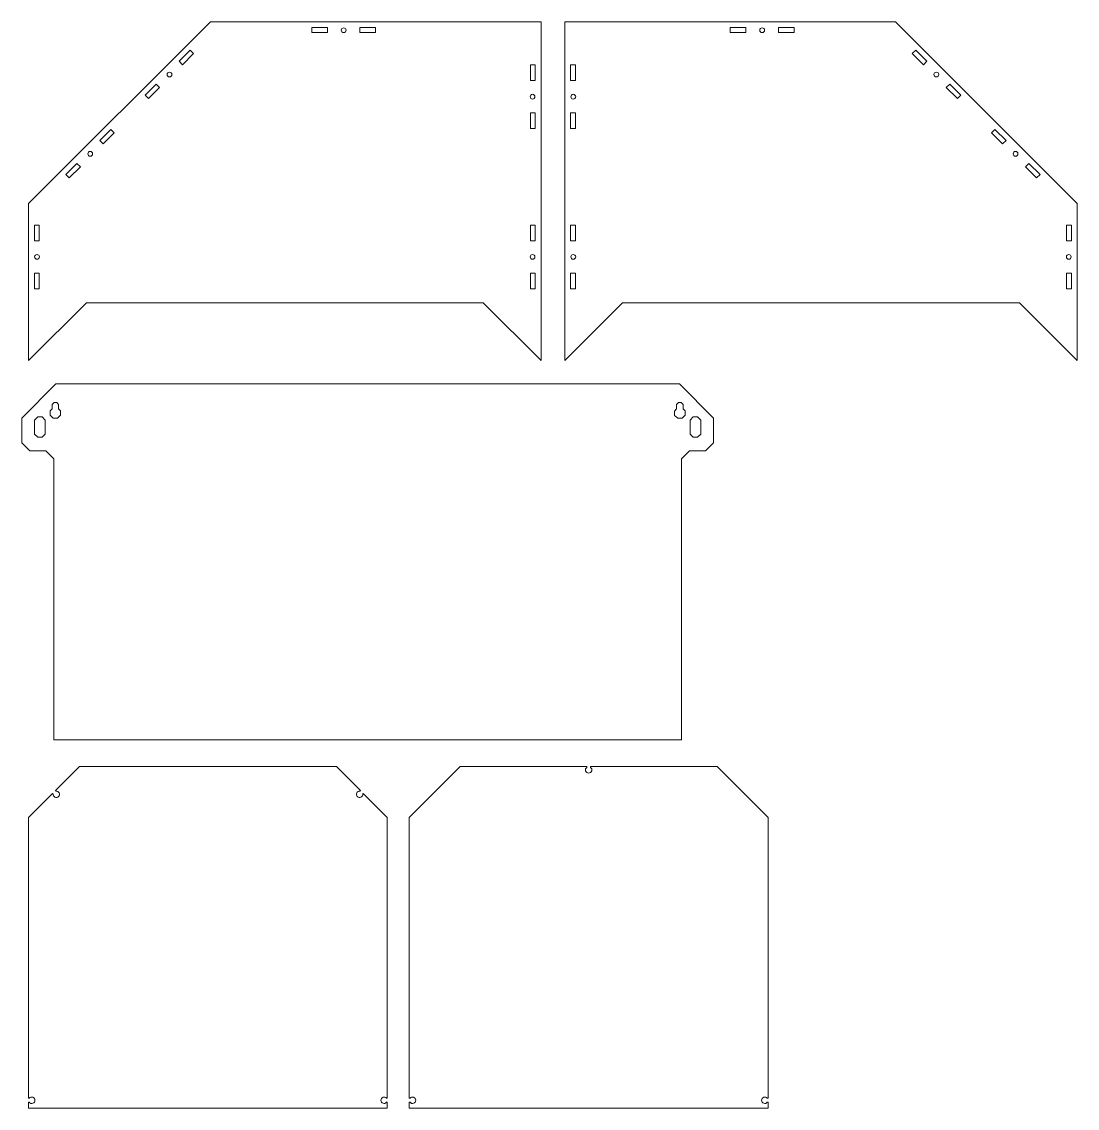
# Model space of a CAD drawing. Header units: inches. Extents: x -22.4 to 22.4, y -13.4 to 13.3.
# Drawn here: x -3.51 to 22.44, y -13.44 to 13.27 of the extents above; entities that cross this region are included whole.
import ezdxf

# ---------------------------------------------------------------- set-up
doc = ezdxf.new("R2010")
doc.units = ezdxf.units.IN
doc.header["$MEASUREMENT"] = 0
doc.layers.add('Layer 1', color=7, linetype='Continuous')

msp = doc.modelspace()

# ---------------------------------------------------------------- linework, layer by layer
at = {"layer": 'Layer 1', "color": 250, "lineweight": 18}
for points in [[(-3.339, 8.798), (-3.339, 8.798), (1.13, 13.267), (1.13, 13.267)], [(1.13, 13.267), (1.13, 13.267), (9.259, 13.267), (9.259, 13.267)], [(9.259, 13.267), (9.259, 13.267), (9.259, 4.936), (9.259, 4.936)], [(17.972, 13.267), (17.972, 13.267), (9.843, 13.267), (9.843, 13.267)], [(9.843, 13.267), (9.843, 13.267), (9.843, 4.936), (9.843, 4.936)], [(22.441, 8.798), (22.441, 8.798), (17.972, 13.267), (17.972, 13.267)], [(-3.339, 8.798), (-3.339, 8.798), (-3.339, 4.936), (-3.339, 4.936)], [(22.441, 8.798), (22.441, 8.798), (22.441, 4.936), (22.441, 4.936)], [(-3.339, 4.936), (-3.339, 4.936), (-1.918, 6.357), (-1.918, 6.357)], [(-1.918, 6.357), (-1.918, 6.357), (7.838, 6.357), (7.838, 6.357)], [(9.259, 4.936), (9.259, 4.936), (7.838, 6.357), (7.838, 6.357)], [(9.843, 4.936), (9.843, 4.936), (11.264, 6.357), (11.264, 6.357)], [(21.02, 6.357), (21.02, 6.357), (11.264, 6.357), (11.264, 6.357)], [(22.441, 4.936), (22.441, 4.936), (21.02, 6.357), (21.02, 6.357)]]:
    msp.add_open_spline(points, degree=3, dxfattribs=at)
for points in [[(3.624, 13.125), (3.624, 13.125), (4.01, 13.125), (4.01, 13.125), (4.01, 13.125), (4.01, 13.125), (4.01, 13.005), (4.01, 13.005), (4.01, 13.005), (4.01, 13.005), (3.624, 13.005), (3.624, 13.005), (3.624, 13.005), (3.624, 13.005), (3.624, 13.125), (3.624, 13.125)], [(4.466, 13.058), (4.466, 13.091), (4.44, 13.117), (4.407, 13.117), (4.407, 13.117), (4.375, 13.117), (4.348, 13.091), (4.348, 13.058), (4.348, 13.058), (4.348, 13.026), (4.375, 12.999), (4.407, 12.999), (4.407, 12.999), (4.44, 12.999), (4.466, 13.026), (4.466, 13.058)], [(4.805, 13.125), (4.805, 13.125), (5.191, 13.125), (5.191, 13.125), (5.191, 13.125), (5.191, 13.125), (5.191, 13.005), (5.191, 13.005), (5.191, 13.005), (5.191, 13.005), (4.805, 13.005), (4.805, 13.005), (4.805, 13.005), (4.805, 13.005), (4.805, 13.125), (4.805, 13.125)], [(14.297, 13.125), (14.297, 13.125), (13.911, 13.125), (13.911, 13.125), (13.911, 13.125), (13.911, 13.125), (13.911, 13.005), (13.911, 13.005), (13.911, 13.005), (13.911, 13.005), (14.297, 13.005), (14.297, 13.005), (14.297, 13.005), (14.297, 13.005), (14.297, 13.125), (14.297, 13.125)], [(14.636, 13.058), (14.636, 13.091), (14.662, 13.117), (14.695, 13.117), (14.695, 13.117), (14.728, 13.117), (14.754, 13.091), (14.754, 13.058), (14.754, 13.058), (14.754, 13.026), (14.728, 12.999), (14.695, 12.999), (14.695, 12.999), (14.662, 12.999), (14.636, 13.026), (14.636, 13.058)], [(15.479, 13.125), (15.479, 13.125), (15.093, 13.125), (15.093, 13.125), (15.093, 13.125), (15.093, 13.125), (15.093, 13.005), (15.093, 13.005), (15.093, 13.005), (15.093, 13.005), (15.479, 13.005), (15.479, 13.005), (15.479, 13.005), (15.479, 13.005), (15.479, 13.125), (15.479, 13.125)], [(0.36, 12.296), (0.36, 12.296), (0.633, 12.569), (0.633, 12.569), (0.633, 12.569), (0.633, 12.569), (0.717, 12.484), (0.717, 12.484), (0.717, 12.484), (0.717, 12.484), (0.445, 12.211), (0.445, 12.211), (0.445, 12.211), (0.445, 12.211), (0.36, 12.296), (0.36, 12.296)], [(18.742, 12.296), (18.742, 12.296), (18.47, 12.569), (18.47, 12.569), (18.47, 12.569), (18.47, 12.569), (18.385, 12.484), (18.385, 12.484), (18.385, 12.484), (18.385, 12.484), (18.658, 12.211), (18.658, 12.211), (18.658, 12.211), (18.658, 12.211), (18.742, 12.296), (18.742, 12.296)], [(0.185, 11.968), (0.185, 12.001), (0.159, 12.027), (0.126, 12.027), (0.126, 12.027), (0.093, 12.027), (0.067, 12.001), (0.067, 11.968), (0.067, 11.968), (0.067, 11.935), (0.093, 11.909), (0.126, 11.909), (0.126, 11.909), (0.159, 11.909), (0.185, 11.935), (0.185, 11.968)], [(8.998, 11.821), (8.998, 11.821), (8.998, 12.207), (8.998, 12.207), (8.998, 12.207), (8.998, 12.207), (9.118, 12.207), (9.118, 12.207), (9.118, 12.207), (9.118, 12.207), (9.118, 11.821), (9.118, 11.821), (9.118, 11.821), (9.118, 11.821), (8.998, 11.821), (8.998, 11.821)], [(10.105, 11.821), (10.105, 11.821), (10.105, 12.207), (10.105, 12.207), (10.105, 12.207), (10.105, 12.207), (9.985, 12.207), (9.985, 12.207), (9.985, 12.207), (9.985, 12.207), (9.985, 11.821), (9.985, 11.821), (9.985, 11.821), (9.985, 11.821), (10.105, 11.821), (10.105, 11.821)], [(18.917, 11.968), (18.917, 12.001), (18.944, 12.027), (18.976, 12.027), (18.976, 12.027), (19.009, 12.027), (19.035, 12.001), (19.035, 11.968), (19.035, 11.968), (19.035, 11.935), (19.009, 11.909), (18.976, 11.909), (18.976, 11.909), (18.944, 11.909), (18.917, 11.935), (18.917, 11.968)], [(-0.475, 11.461), (-0.475, 11.461), (-0.203, 11.734), (-0.203, 11.734), (-0.203, 11.734), (-0.203, 11.734), (-0.118, 11.649), (-0.118, 11.649), (-0.118, 11.649), (-0.118, 11.649), (-0.391, 11.376), (-0.391, 11.376), (-0.391, 11.376), (-0.391, 11.376), (-0.475, 11.461), (-0.475, 11.461)], [(19.578, 11.461), (19.578, 11.461), (19.305, 11.734), (19.305, 11.734), (19.305, 11.734), (19.305, 11.734), (19.22, 11.649), (19.22, 11.649), (19.22, 11.649), (19.22, 11.649), (19.493, 11.376), (19.493, 11.376), (19.493, 11.376), (19.493, 11.376), (19.578, 11.461), (19.578, 11.461)], [(9.11, 11.424), (9.11, 11.456), (9.083, 11.483), (9.051, 11.483), (9.051, 11.483), (9.018, 11.483), (8.992, 11.456), (8.992, 11.424), (8.992, 11.424), (8.992, 11.391), (9.018, 11.365), (9.051, 11.365), (9.051, 11.365), (9.083, 11.365), (9.11, 11.391), (9.11, 11.424)], [(9.992, 11.424), (9.992, 11.456), (10.019, 11.483), (10.051, 11.483), (10.051, 11.483), (10.084, 11.483), (10.111, 11.456), (10.111, 11.424), (10.111, 11.424), (10.111, 11.391), (10.084, 11.365), (10.051, 11.365), (10.051, 11.365), (10.019, 11.365), (9.992, 11.391), (9.992, 11.424)], [(8.998, 10.64), (8.998, 10.64), (8.998, 11.026), (8.998, 11.026), (8.998, 11.026), (8.998, 11.026), (9.118, 11.026), (9.118, 11.026), (9.118, 11.026), (9.118, 11.026), (9.118, 10.64), (9.118, 10.64), (9.118, 10.64), (9.118, 10.64), (8.998, 10.64), (8.998, 10.64)], [(10.105, 10.64), (10.105, 10.64), (10.105, 11.026), (10.105, 11.026), (10.105, 11.026), (10.105, 11.026), (9.985, 11.026), (9.985, 11.026), (9.985, 11.026), (9.985, 11.026), (9.985, 10.64), (9.985, 10.64), (9.985, 10.64), (9.985, 10.64), (10.105, 10.64), (10.105, 10.64)], [(-1.589, 10.348), (-1.589, 10.348), (-1.316, 10.621), (-1.316, 10.621), (-1.316, 10.621), (-1.316, 10.621), (-1.231, 10.536), (-1.231, 10.536), (-1.231, 10.536), (-1.231, 10.536), (-1.504, 10.263), (-1.504, 10.263), (-1.504, 10.263), (-1.504, 10.263), (-1.589, 10.348), (-1.589, 10.348)], [(20.691, 10.348), (20.691, 10.348), (20.418, 10.621), (20.418, 10.621), (20.418, 10.621), (20.418, 10.621), (20.333, 10.536), (20.333, 10.536), (20.333, 10.536), (20.333, 10.536), (20.606, 10.263), (20.606, 10.263), (20.606, 10.263), (20.606, 10.263), (20.691, 10.348), (20.691, 10.348)], [(-1.764, 10.019), (-1.764, 10.052), (-1.79, 10.078), (-1.823, 10.078), (-1.823, 10.078), (-1.855, 10.078), (-1.882, 10.052), (-1.882, 10.019), (-1.882, 10.019), (-1.882, 9.987), (-1.855, 9.96), (-1.823, 9.96), (-1.823, 9.96), (-1.79, 9.96), (-1.764, 9.987), (-1.764, 10.019)], [(20.866, 10.019), (20.866, 10.052), (20.892, 10.078), (20.925, 10.078), (20.925, 10.078), (20.958, 10.078), (20.984, 10.052), (20.984, 10.019), (20.984, 10.019), (20.984, 9.987), (20.958, 9.96), (20.925, 9.96), (20.925, 9.96), (20.892, 9.96), (20.866, 9.987), (20.866, 10.019)], [(-2.424, 9.512), (-2.424, 9.512), (-2.151, 9.785), (-2.151, 9.785), (-2.151, 9.785), (-2.151, 9.785), (-2.066, 9.7), (-2.066, 9.7), (-2.066, 9.7), (-2.066, 9.7), (-2.339, 9.428), (-2.339, 9.428), (-2.339, 9.428), (-2.339, 9.428), (-2.424, 9.512), (-2.424, 9.512)], [(21.526, 9.512), (21.526, 9.512), (21.253, 9.785), (21.253, 9.785), (21.253, 9.785), (21.253, 9.785), (21.169, 9.7), (21.169, 9.7), (21.169, 9.7), (21.169, 9.7), (21.442, 9.428), (21.442, 9.428), (21.442, 9.428), (21.442, 9.428), (21.526, 9.512), (21.526, 9.512)], [(-3.197, 7.884), (-3.197, 7.884), (-3.197, 8.27), (-3.197, 8.27), (-3.197, 8.27), (-3.197, 8.27), (-3.077, 8.27), (-3.077, 8.27), (-3.077, 8.27), (-3.077, 8.27), (-3.077, 7.884), (-3.077, 7.884), (-3.077, 7.884), (-3.077, 7.884), (-3.197, 7.884), (-3.197, 7.884)], [(8.998, 7.884), (8.998, 7.884), (8.998, 8.27), (8.998, 8.27), (8.998, 8.27), (8.998, 8.27), (9.118, 8.27), (9.118, 8.27), (9.118, 8.27), (9.118, 8.27), (9.118, 7.884), (9.118, 7.884), (9.118, 7.884), (9.118, 7.884), (8.998, 7.884), (8.998, 7.884)], [(10.105, 7.884), (10.105, 7.884), (10.105, 8.27), (10.105, 8.27), (10.105, 8.27), (10.105, 8.27), (9.985, 8.27), (9.985, 8.27), (9.985, 8.27), (9.985, 8.27), (9.985, 7.884), (9.985, 7.884), (9.985, 7.884), (9.985, 7.884), (10.105, 7.884), (10.105, 7.884)], [(22.299, 7.884), (22.299, 7.884), (22.299, 8.27), (22.299, 8.27), (22.299, 8.27), (22.299, 8.27), (22.179, 8.27), (22.179, 8.27), (22.179, 8.27), (22.179, 8.27), (22.179, 7.884), (22.179, 7.884), (22.179, 7.884), (22.179, 7.884), (22.299, 7.884), (22.299, 7.884)], [(-3.071, 7.487), (-3.071, 7.519), (-3.098, 7.546), (-3.13, 7.546), (-3.13, 7.546), (-3.163, 7.546), (-3.189, 7.519), (-3.189, 7.487), (-3.189, 7.487), (-3.189, 7.454), (-3.163, 7.428), (-3.13, 7.428), (-3.13, 7.428), (-3.098, 7.428), (-3.071, 7.454), (-3.071, 7.487)], [(9.11, 7.487), (9.11, 7.519), (9.083, 7.546), (9.051, 7.546), (9.051, 7.546), (9.018, 7.546), (8.992, 7.519), (8.992, 7.487), (8.992, 7.487), (8.992, 7.454), (9.018, 7.428), (9.051, 7.428), (9.051, 7.428), (9.083, 7.428), (9.11, 7.454), (9.11, 7.487)], [(9.992, 7.487), (9.992, 7.519), (10.019, 7.546), (10.051, 7.546), (10.051, 7.546), (10.084, 7.546), (10.111, 7.519), (10.111, 7.487), (10.111, 7.487), (10.111, 7.454), (10.084, 7.428), (10.051, 7.428), (10.051, 7.428), (10.019, 7.428), (9.992, 7.454), (9.992, 7.487)], [(22.173, 7.487), (22.173, 7.519), (22.2, 7.546), (22.232, 7.546), (22.232, 7.546), (22.265, 7.546), (22.291, 7.519), (22.291, 7.487), (22.291, 7.487), (22.291, 7.454), (22.265, 7.428), (22.232, 7.428), (22.232, 7.428), (22.2, 7.428), (22.173, 7.454), (22.173, 7.487)], [(-3.197, 6.703), (-3.197, 6.703), (-3.197, 7.089), (-3.197, 7.089), (-3.197, 7.089), (-3.197, 7.089), (-3.077, 7.089), (-3.077, 7.089), (-3.077, 7.089), (-3.077, 7.089), (-3.077, 6.703), (-3.077, 6.703), (-3.077, 6.703), (-3.077, 6.703), (-3.197, 6.703), (-3.197, 6.703)], [(8.998, 6.703), (8.998, 6.703), (8.998, 7.089), (8.998, 7.089), (8.998, 7.089), (8.998, 7.089), (9.118, 7.089), (9.118, 7.089), (9.118, 7.089), (9.118, 7.089), (9.118, 6.703), (9.118, 6.703), (9.118, 6.703), (9.118, 6.703), (8.998, 6.703), (8.998, 6.703)], [(10.105, 6.703), (10.105, 6.703), (10.105, 7.089), (10.105, 7.089), (10.105, 7.089), (10.105, 7.089), (9.985, 7.089), (9.985, 7.089), (9.985, 7.089), (9.985, 7.089), (9.985, 6.703), (9.985, 6.703), (9.985, 6.703), (9.985, 6.703), (10.105, 6.703), (10.105, 6.703)], [(22.299, 6.703), (22.299, 6.703), (22.299, 7.089), (22.299, 7.089), (22.299, 7.089), (22.299, 7.089), (22.179, 7.089), (22.179, 7.089), (22.179, 7.089), (22.179, 7.089), (22.179, 6.703), (22.179, 6.703), (22.179, 6.703), (22.179, 6.703), (22.299, 6.703), (22.299, 6.703)]]:
    msp.add_open_spline(points, degree=3, knots=[0, 0, 0, 0, 0.2, 0.2, 0.2, 0.2, 0.4, 0.4, 0.4, 0.4, 0.6, 0.6, 0.6, 0.6, 1, 1, 1, 1], dxfattribs=at)
at = {"layer": 'Layer 1', "lineweight": 15}
for points in [[(-2.668, 4.364), (-2.668, 4.364), (-3.507, 3.525), (-3.507, 3.525)], [(12.66, 4.364), (12.66, 4.364), (-2.668, 4.364), (-2.668, 4.364)], [(13.499, 3.525), (13.499, 3.525), (12.66, 4.364), (12.66, 4.364)], [(-2.76, 3.749), (-2.76, 3.749), (-2.808, 3.699), (-2.808, 3.699)], [(-2.713, 3.908), (-2.713, 3.908), (-2.76, 3.861), (-2.76, 3.861)], [(-2.76, 3.861), (-2.76, 3.861), (-2.76, 3.749), (-2.76, 3.749)], [(-2.648, 3.908), (-2.648, 3.908), (-2.713, 3.908), (-2.713, 3.908)], [(-2.601, 3.861), (-2.601, 3.861), (-2.648, 3.908), (-2.648, 3.908)], [(-2.601, 3.749), (-2.601, 3.749), (-2.601, 3.861), (-2.601, 3.861)], [(-2.551, 3.702), (-2.551, 3.702), (-2.601, 3.749), (-2.601, 3.749)], [(12.593, 3.749), (12.593, 3.749), (12.544, 3.698), (12.544, 3.698)], [(12.64, 3.907), (12.64, 3.907), (12.593, 3.861), (12.593, 3.861)], [(12.593, 3.861), (12.593, 3.861), (12.593, 3.749), (12.593, 3.749)], [(12.705, 3.907), (12.705, 3.907), (12.64, 3.907), (12.64, 3.907)], [(12.752, 3.861), (12.752, 3.861), (12.705, 3.907), (12.705, 3.907)], [(12.752, 3.749), (12.752, 3.749), (12.752, 3.861), (12.752, 3.861)], [(12.801, 3.701), (12.801, 3.701), (12.752, 3.749), (12.752, 3.749)], [(-3.507, 3.525), (-3.507, 3.525), (-3.507, 2.915), (-3.507, 2.915)], [(-3.115, 3.553), (-3.115, 3.553), (-3.192, 3.477), (-3.192, 3.477)], [(-3.192, 3.477), (-3.192, 3.477), (-3.192, 3.132), (-3.192, 3.132)], [(-3.007, 3.553), (-3.007, 3.553), (-3.115, 3.553), (-3.115, 3.553)], [(-2.93, 3.477), (-2.93, 3.477), (-3.007, 3.553), (-3.007, 3.553)], [(-2.93, 3.132), (-2.93, 3.132), (-2.93, 3.477), (-2.93, 3.477)], [(-2.808, 3.699), (-2.808, 3.699), (-2.808, 3.593), (-2.808, 3.593)], [(-2.808, 3.593), (-2.808, 3.593), (-2.732, 3.52), (-2.732, 3.52)], [(-2.732, 3.52), (-2.732, 3.52), (-2.626, 3.52), (-2.626, 3.52)], [(-2.626, 3.52), (-2.626, 3.52), (-2.551, 3.596), (-2.551, 3.596)], [(-2.551, 3.596), (-2.551, 3.596), (-2.551, 3.702), (-2.551, 3.702)], [(12.544, 3.698), (12.544, 3.698), (12.544, 3.592), (12.544, 3.592)], [(12.544, 3.592), (12.544, 3.592), (12.621, 3.519), (12.621, 3.519)], [(12.621, 3.519), (12.621, 3.519), (12.727, 3.519), (12.727, 3.519)], [(12.727, 3.519), (12.727, 3.519), (12.801, 3.595), (12.801, 3.595)], [(12.801, 3.595), (12.801, 3.595), (12.801, 3.701), (12.801, 3.701)], [(12.999, 3.553), (12.999, 3.553), (12.922, 3.477), (12.922, 3.477)], [(12.922, 3.477), (12.922, 3.477), (12.922, 3.132), (12.922, 3.132)], [(13.107, 3.553), (13.107, 3.553), (12.999, 3.553), (12.999, 3.553)], [(13.184, 3.477), (13.184, 3.477), (13.107, 3.553), (13.107, 3.553)], [(13.184, 3.132), (13.184, 3.132), (13.184, 3.477), (13.184, 3.477)], [(13.499, 2.915), (13.499, 2.915), (13.499, 3.525), (13.499, 3.525)], [(-3.192, 3.132), (-3.192, 3.132), (-3.115, 3.055), (-3.115, 3.055)], [(-3.115, 3.055), (-3.115, 3.055), (-3.007, 3.055), (-3.007, 3.055)], [(-3.007, 3.055), (-3.007, 3.055), (-2.93, 3.132), (-2.93, 3.132)], [(12.922, 3.132), (12.922, 3.132), (12.999, 3.055), (12.999, 3.055)], [(12.999, 3.055), (12.999, 3.055), (13.107, 3.055), (13.107, 3.055)], [(13.107, 3.055), (13.107, 3.055), (13.184, 3.132), (13.184, 3.132)], [(-3.507, 2.915), (-3.507, 2.915), (-3.31, 2.718), (-3.31, 2.718)], [(-3.31, 2.718), (-3.31, 2.718), (-2.916, 2.718), (-2.916, 2.718)], [(-2.916, 2.718), (-2.916, 2.718), (-2.72, 2.521), (-2.72, 2.521)], [(12.712, 2.521), (12.712, 2.521), (12.908, 2.718), (12.908, 2.718)], [(12.908, 2.718), (12.908, 2.718), (13.302, 2.718), (13.302, 2.718)], [(13.302, 2.718), (13.302, 2.718), (13.499, 2.915), (13.499, 2.915)], [(-2.72, 2.521), (-2.72, 2.521), (-2.72, -4.388), (-2.72, -4.388)], [(12.712, -4.388), (12.712, -4.388), (12.712, 2.521), (12.712, 2.521)], [(-2.72, -4.388), (-2.72, -4.388), (12.712, -4.388), (12.712, -4.388)], [(-2.087, -5.041), (-2.087, -5.041), (-2.678, -5.632), (-2.678, -5.632)], [(4.228, -5.041), (4.228, -5.041), (-2.087, -5.041), (-2.087, -5.041)], [(4.819, -5.632), (4.819, -5.632), (4.228, -5.041), (4.228, -5.041)], [(7.273, -5.041), (7.273, -5.041), (6.02, -6.293), (6.02, -6.293)], [(13.587, -5.041), (13.587, -5.041), (14.84, -6.293), (14.84, -6.293)], [(-2.748, -5.702), (-2.748, -5.702), (-3.339, -6.293), (-3.339, -6.293)], [(-2.735, -5.714), (-2.735, -5.714), (-2.748, -5.702), (-2.748, -5.702)], [(-2.678, -5.632), (-2.678, -5.632), (-2.666, -5.644), (-2.666, -5.644)], [(4.807, -5.644), (4.807, -5.644), (4.819, -5.632), (4.819, -5.632)], [(4.889, -5.702), (4.889, -5.702), (4.877, -5.714), (4.877, -5.714)], [(5.48, -6.293), (5.48, -6.293), (4.889, -5.702), (4.889, -5.702)], [(-3.339, -6.293), (-3.339, -6.293), (-3.339, -13.194), (-3.339, -13.194)], [(5.48, -13.194), (5.48, -13.194), (5.48, -6.293), (5.48, -6.293)], [(6.02, -13.194), (6.02, -13.194), (6.02, -6.293), (6.02, -6.293)], [(14.84, -6.293), (14.84, -6.293), (14.84, -13.194), (14.84, -13.194)], [(-3.339, -13.194), (-3.339, -13.194), (-3.322, -13.194), (-3.322, -13.194)], [(-3.339, -13.293), (-3.339, -13.293), (-3.339, -13.44), (-3.339, -13.44)], [(-3.322, -13.293), (-3.322, -13.293), (-3.339, -13.293), (-3.339, -13.293)], [(5.463, -13.194), (5.463, -13.194), (5.48, -13.194), (5.48, -13.194)], [(5.48, -13.293), (5.48, -13.293), (5.463, -13.293), (5.463, -13.293)], [(5.48, -13.44), (5.48, -13.44), (5.48, -13.293), (5.48, -13.293)], [(6.038, -13.194), (6.038, -13.194), (6.02, -13.194), (6.02, -13.194)], [(6.02, -13.293), (6.02, -13.293), (6.038, -13.293), (6.038, -13.293)], [(6.02, -13.44), (6.02, -13.44), (6.02, -13.293), (6.02, -13.293)], [(6.02, -13.293), (6.02, -13.293), (6.02, -13.44), (6.02, -13.44)], [(14.84, -13.194), (14.84, -13.194), (14.822, -13.194), (14.822, -13.194)], [(14.822, -13.293), (14.822, -13.293), (14.84, -13.293), (14.84, -13.293)], [(14.84, -13.293), (14.84, -13.293), (14.84, -13.44), (14.84, -13.44)], [(-3.339, -13.44), (-3.339, -13.44), (5.48, -13.44), (5.48, -13.44)], [(14.84, -13.44), (14.84, -13.44), (6.02, -13.44), (6.02, -13.44)]]:
    msp.add_open_spline(points, degree=3, dxfattribs=at)
for points, knots in [([(7.273, -5.041), (7.273, -5.041), (10.381, -5.041), (10.381, -5.041), (10.381, -5.041), (10.381, -5.041), (10.381, -5.061), (10.381, -5.061), (10.381, -5.061), (10.355, -5.082), (10.345, -5.117), (10.356, -5.148), (10.356, -5.148), (10.367, -5.18), (10.396, -5.201), (10.43, -5.201), (10.43, -5.201), (10.463, -5.201), (10.493, -5.18), (10.504, -5.148), (10.504, -5.148), (10.515, -5.117), (10.505, -5.082), (10.479, -5.061), (10.479, -5.061), (10.479, -5.061), (10.479, -5.041), (10.479, -5.041), (10.479, -5.041), (10.479, -5.041), (13.587, -5.041), (13.587, -5.041)], [0, 0, 0, 0, 0.111111, 0.111111, 0.111111, 0.111111, 0.222222, 0.222222, 0.222222, 0.222222, 0.333333, 0.333333, 0.333333, 0.333333, 0.444444, 0.444444, 0.444444, 0.444444, 0.555556, 0.555556, 0.555556, 0.555556, 0.666667, 0.666667, 0.666667, 0.666667, 0.777778, 0.777778, 0.777778, 0.777778, 1, 1, 1, 1]), ([(-2.735, -5.714), (-2.739, -5.747), (-2.721, -5.779), (-2.691, -5.794), (-2.691, -5.794), (-2.661, -5.808), (-2.625, -5.802), (-2.601, -5.778), (-2.601, -5.778), (-2.578, -5.755), (-2.572, -5.719), (-2.586, -5.689), (-2.586, -5.689), (-2.601, -5.659), (-2.633, -5.641), (-2.666, -5.644)], [0, 0, 0, 0, 0.2, 0.2, 0.2, 0.2, 0.4, 0.4, 0.4, 0.4, 0.6, 0.6, 0.6, 0.6, 1, 1, 1, 1]), ([(4.807, -5.644), (4.774, -5.641), (4.742, -5.659), (4.727, -5.689), (4.727, -5.689), (4.713, -5.719), (4.719, -5.755), (4.743, -5.778), (4.743, -5.778), (4.766, -5.802), (4.802, -5.808), (4.832, -5.794), (4.832, -5.794), (4.863, -5.779), (4.88, -5.747), (4.877, -5.714)], [0, 0, 0, 0, 0.2, 0.2, 0.2, 0.2, 0.4, 0.4, 0.4, 0.4, 0.6, 0.6, 0.6, 0.6, 1, 1, 1, 1]), ([(-3.322, -13.293), (-3.301, -13.319), (-3.266, -13.329), (-3.234, -13.318), (-3.234, -13.318), (-3.203, -13.307), (-3.182, -13.277), (-3.182, -13.244), (-3.182, -13.244), (-3.182, -13.21), (-3.203, -13.18), (-3.234, -13.169), (-3.234, -13.169), (-3.266, -13.158), (-3.301, -13.168), (-3.322, -13.194)], [0, 0, 0, 0, 0.2, 0.2, 0.2, 0.2, 0.4, 0.4, 0.4, 0.4, 0.6, 0.6, 0.6, 0.6, 1, 1, 1, 1]), ([(5.463, -13.194), (5.442, -13.168), (5.407, -13.158), (5.375, -13.169), (5.375, -13.169), (5.344, -13.18), (5.323, -13.21), (5.323, -13.244), (5.323, -13.244), (5.323, -13.277), (5.344, -13.307), (5.375, -13.318), (5.375, -13.318), (5.407, -13.329), (5.442, -13.319), (5.463, -13.293)], [0, 0, 0, 0, 0.2, 0.2, 0.2, 0.2, 0.4, 0.4, 0.4, 0.4, 0.6, 0.6, 0.6, 0.6, 1, 1, 1, 1]), ([(6.038, -13.293), (6.058, -13.319), (6.094, -13.329), (6.125, -13.318), (6.125, -13.318), (6.157, -13.307), (6.178, -13.277), (6.178, -13.244), (6.178, -13.244), (6.178, -13.21), (6.157, -13.18), (6.125, -13.169), (6.125, -13.169), (6.094, -13.158), (6.058, -13.168), (6.038, -13.194)], [0, 0, 0, 0, 0.2, 0.2, 0.2, 0.2, 0.4, 0.4, 0.4, 0.4, 0.6, 0.6, 0.6, 0.6, 1, 1, 1, 1]), ([(14.822, -13.194), (14.801, -13.168), (14.766, -13.158), (14.735, -13.169), (14.735, -13.169), (14.703, -13.18), (14.682, -13.21), (14.682, -13.244), (14.682, -13.244), (14.682, -13.277), (14.703, -13.307), (14.735, -13.318), (14.735, -13.318), (14.766, -13.329), (14.801, -13.319), (14.822, -13.293)], [0, 0, 0, 0, 0.2, 0.2, 0.2, 0.2, 0.4, 0.4, 0.4, 0.4, 0.6, 0.6, 0.6, 0.6, 1, 1, 1, 1])]:
    msp.add_open_spline(points, degree=3, knots=knots, dxfattribs=at)

doc.saveas('drawing.dxf')
